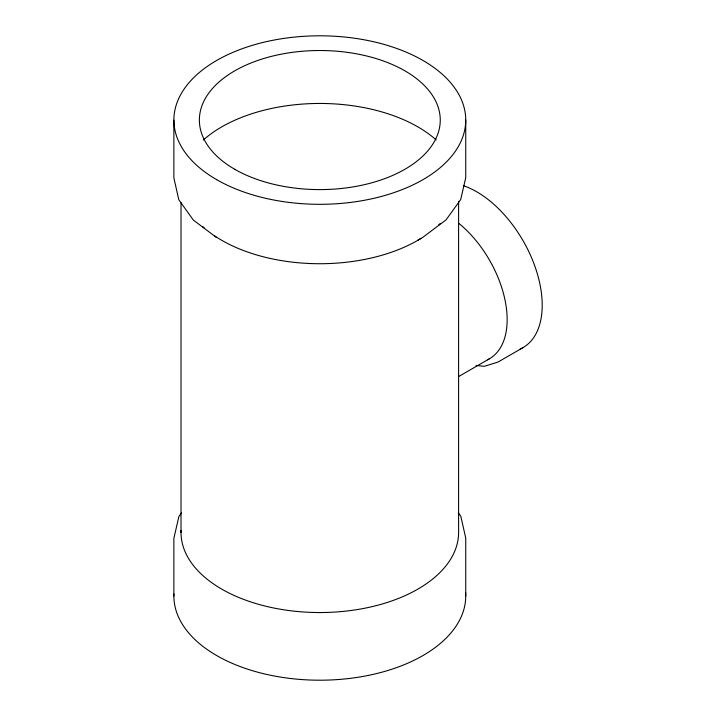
<?xml version="1.0" encoding="UTF-8"?>
<svg xmlns="http://www.w3.org/2000/svg" width="716" height="716" viewBox="0 0 716 716"><rect width="100%" height="100%" fill="white"/><g stroke="black" fill="none" stroke-linecap="round" stroke-linejoin="round"><path stroke-width="1.07" d="M181.443 512.951L178.902 516.487L173.872 538.298L173.872 596.061M458.831 376.437L489.386 358.797M522.975 347.645L497.96 362.081L484.419 366.297L476.006 365.473M417.813 240.173L422.852 237.309L446.086 219.848L460.71 199.513L465.74 177.702L465.74 119.939M216.474 237.479L193.32 220.045L178.794 199.728L173.872 177.926L173.872 120.163M458.294 512.737L460.827 516.272L465.74 538.074L465.74 595.837M458.607 201.366L458.607 532.292A138.797 80.138 0 0 1 318.208 612.538A138.797 80.138 0 0 1 181.05 530.44M181.014 202.718L181.014 532.525M458.92 223.428A85.472 49.35 60 0 1 504.986 299.852A85.472 49.35 60 0 1 487.489 359.79M465.624 592.553A145.93 84.255 0 0 1 321.045 680.2A145.93 84.255 0 0 1 173.916 593.976M440.063 223.607A138.797 80.138 0 0 1 438.595 225.048M420.972 238.455A138.797 80.138 0 0 1 214.782 235.985M204.221 227.957A138.797 80.138 0 0 1 202.646 226.551M203.335 140.005A138.797 80.138 0 0 1 436.187 139.924M463.717 185.784A92.615 53.467 60 0 1 535.344 267.542A92.615 53.467 60 0 1 520.102 349.095M234.767 169.298A120.44 69.541 0 0 0 436.196 137.955A120.44 69.541 0 0 0 288.467 52.912A120.44 69.541 0 0 0 234.767 169.298M216.733 179.698A145.93 84.255 0 0 0 460.809 141.768A145.93 84.255 0 0 0 281.88 38.7A145.93 84.255 0 0 0 216.733 179.698"/></g></svg>
